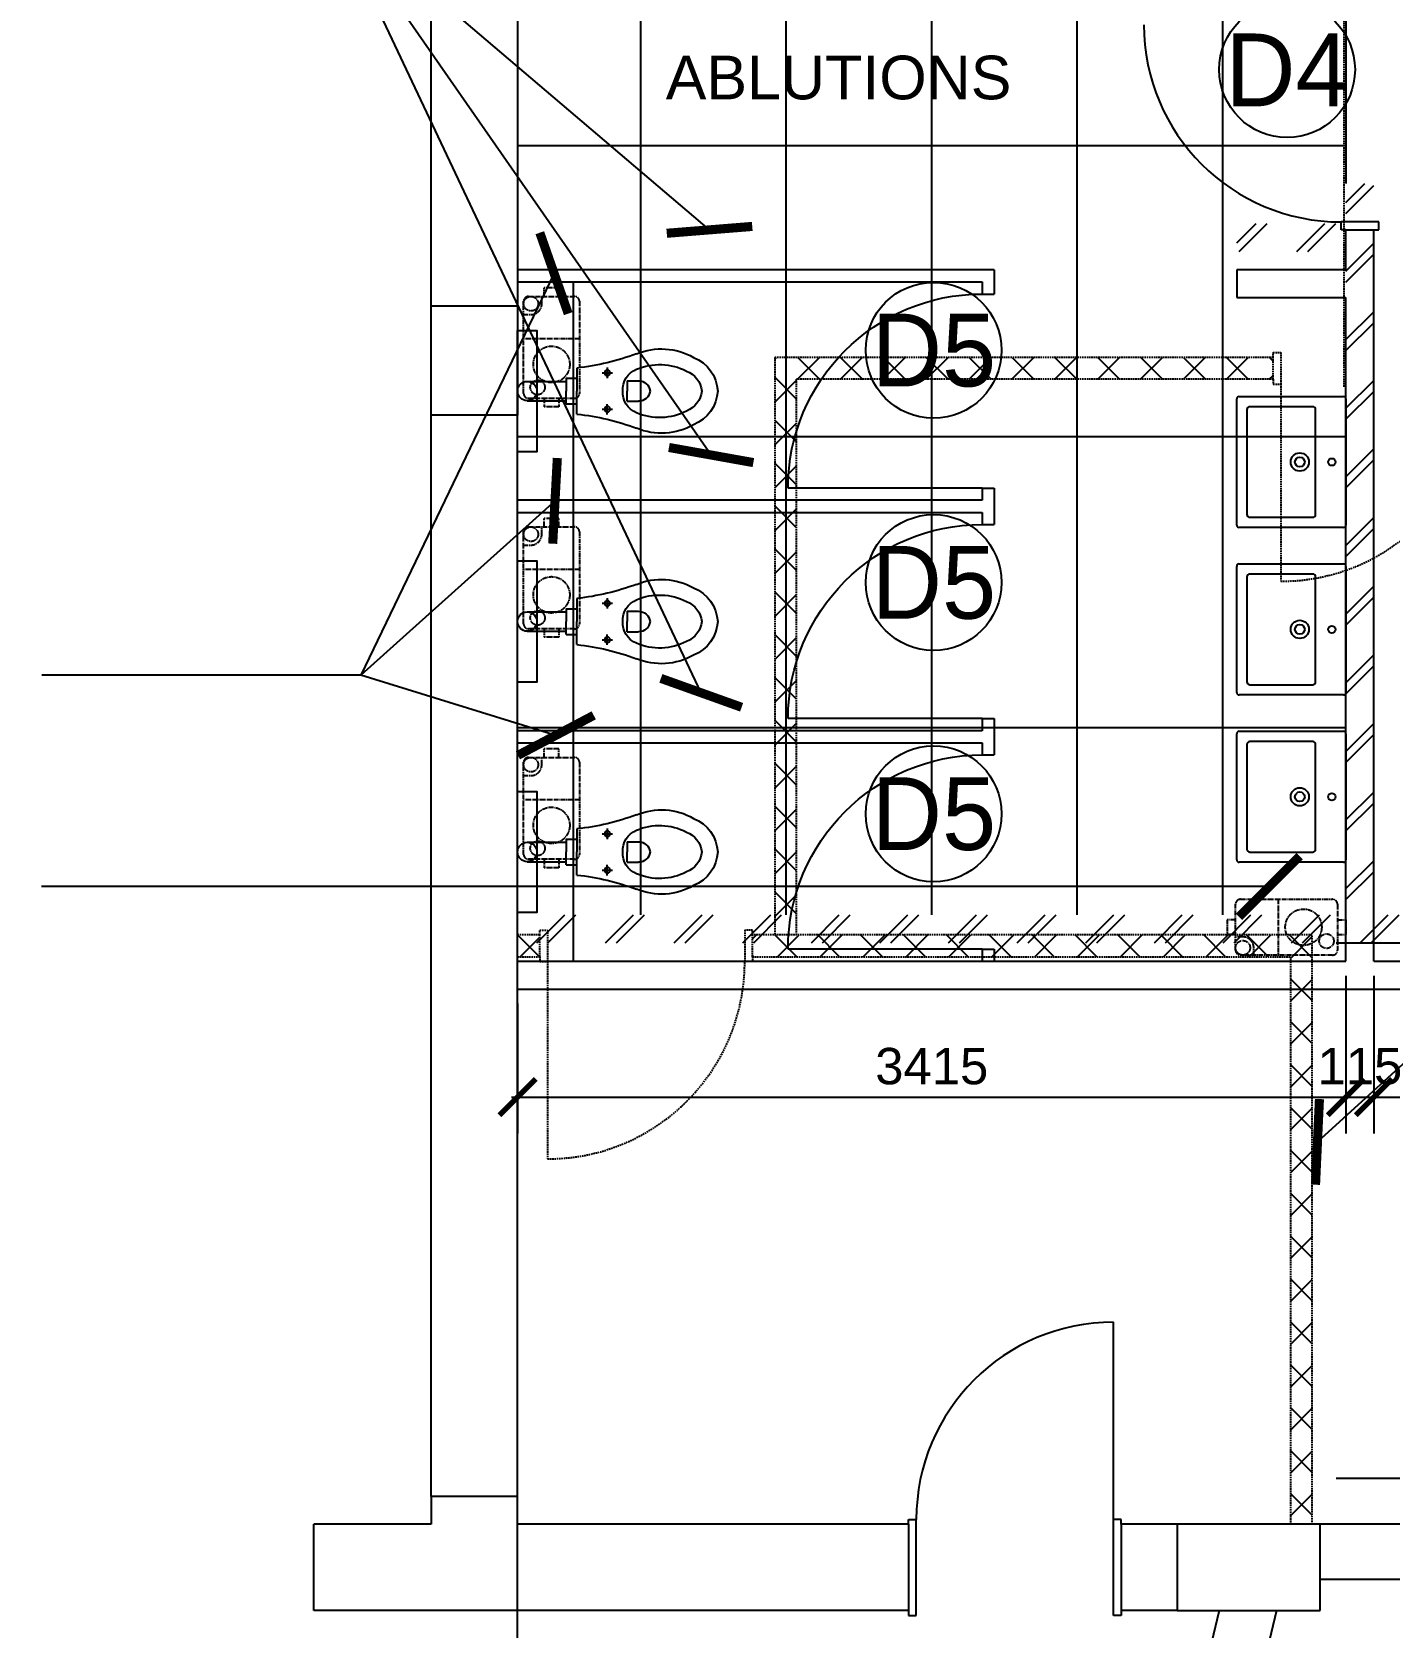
# Model space of a CAD drawing. Header units: millimetres. Extents: x -242071 to 82444, y -53139 to 112036.
# Drawn here: x -190673 to -185078, y 15392 to 21967 of the extents above; entities that cross this region are included whole.
import ezdxf

# ---------------------------------------------------------------- set-up
doc = ezdxf.new("R2010")
doc.units = ezdxf.units.MM
doc.header["$PDSIZE"] = 1
doc.linetypes.add('PCENTRE2', pattern=[28.575, 19.05, -3.175, 3.175, -3.175])
doc.linetypes.add('PDASHED2', pattern=[9.525, 6.35, -3.175])
for name, color, linetype in [('Ceilings', 8, 'Continuous'), ('Columns_conc_steel_timber', 5, 'Continuous'), ('Demolition', 1, 'Continuous'), ('Dimensions_General_Layout', 1, 'Continuous'), ('Fixture_Sanitary', 2, 'Continuous'), ('Hatch_Builders_work', 1, 'Continuous'), ('Hatch_Demolition', 1, 'Continuous'), ('Internal_partitions', 2, 'Continuous'), ('Structural_frames', 3, 'Continuous'), ('Text_Builders_work', 1, 'Continuous'), ('Text_Demolition', 1, 'Continuous'), ('Text_Drainage_drawing', 1, 'Continuous'), ('Text_Partition_layout', 1, 'Continuous'), ('Walls_brick_block_etc', 3, 'Continuous'), ('Windows_and_doors_to_brickwork', 1, 'Continuous')]:
    doc.layers.add(name, color=color, linetype=linetype)
doc.styles.add('Arial1', font='arial.ttf')
doc.styles.add('Text_Style_1', font='Freehand')
doc.styles.add('Text_Style_3_d7b89161-017f-4e9d-a07b-0b1ab719bac5', font='freehand')
doc.styles.add('Text_Style_5', font='arial.ttf')
doc.dimstyles.new('$DIM_Caddie', dxfattribs={"dimscale": 100, "dimtxt": 2.5, "dimasz": 3, "dimexe": 3, "dimexo": 0, "dimgap": 1, "dimtad": 1, "dimdec": 0, "dimzin": 0, "dimdsep": 46, "dimtxsty": 'Text_Style_3_d7b89161-017f-4e9d-a07b-0b1ab719bac5', "dimblk": 'ARCHTICK', "dimblk1": 'ARCHTICK', "dimblk2": 'ARCHTICK', "dimcen": 0.4, "dimclrd": 1, "dimclre": 1, "dimclrt": 2, "dimadec": 0, "dimazin": 0, "dimtfac": 0.5, "dimtdec": 0, "dimtix": 1, "dimtmove": 0, "dimatfit": 2, "dimldrblk": 'ARCHTICK', "dimfxl": 7, "dimfxlon": 1, "dimtfillclr": 1, "dimtolj": 1, "dimtzin": 0, "dimlwd": -3, "dimlwe": -3, "dimarcsym": 1})
pattern_1 = [(45, (0, -190.3), (-88.38835, 88.38835), []), (135, (0, -190.3), (-88.38835, -88.38835), [])]

# ---------------------------------------------------------------- blocks, each defined once
blk = doc.blocks.new('Parktown_WC_Suite_1')
at = {"layer": 'Fixture_Sanitary', "color": 12}
for p, q in [((-53, 45), (-53, 0)), ((-53, 45), (0, 45)), ((53, 45), (0, 45)), ((53, 45), (53, 0)), ((-95, 0), (0, 0)), ((95, 0), (0, 0)), ((-96.6, -125), (-53.4, -125)), ((-75, -103.4), (-75, -146.6)), ((96.6, -125), (53.4, -125)), ((75, -103.4), (75, -146.6)), ((-42.3, -207), (-42.3, -254)), ((-42.3, -207), (0, -207)), ((42.3, -207), (0, -207)), ((42.3, -207), (42.3, -254))]:
    blk.add_line(p, q, dxfattribs=at)
for centre in [(-75, -125), (75, -125)]:
    blk.add_circle(centre, 11.6, dxfattribs=at)
for points in [[(-153.2, -245.4), (-123.7, -166.3), (-104.2, -83.9), (-95, 0)], [(95, 0), (104.2, -83.9), (123.7, -166.3), (153.2, -245.4)], [(0, -189.1), (-38.9, -186.6), (-75, -209.3), (-89.7, -245.4)], [(89.7, -245.4), (75, -209.3), (38.9, -186.6), (0, -189.1)], [(-153.2, -245.4), (-185.1, -321.7), (-179.8, -408.6), (-138.7, -480.5)], [(-89.7, -245.4), (-118.3, -311.6), (-115.6, -387.2), (-82.3, -451.2)], [(-42.3, -254), (-42.3, -278.2), (-24.1, -298.6), (0, -301.3)], [(0, -301.3), (24.1, -298.6), (42.3, -278.2), (42.3, -254)], [(82.3, -451.2), (115.6, -387.2), (118.2, -311.6), (89.7, -245.4)], [(138.7, -480.5), (179.8, -408.6), (185.1, -321.7), (153.2, -245.4)], [(-82.3, -451.2), (-68.9, -486.1), (-37.1, -510.6), (0, -514.8)], [(0, -514.8), (37.1, -510.6), (68.9, -486.1), (82.3, -451.2)], [(-138.7, -480.5), (-115.7, -537.7), (-61.6, -576.5), (0, -580)], [(0, -580), (61.6, -576.5), (115.7, -537.7), (138.7, -480.5)]]:
    blk.add_open_spline(points, degree=3, dxfattribs=at)
blk = doc.blocks.new('_ArchTick')
at = {"color": 0, "linetype": 'ByBlock', "const_width": 0.15}
blk.add_lwpolyline([(-0.5, -0.5), (0.5, 0.5)], dxfattribs=at)
blk = doc.blocks.new('*D87')
at = {"layer": 'Defpoints', "color": 0}
for p in [(-185256.1, 18327.1), (-188671.1, 18212.1), (-185256.1, 17576.7)]:
    blk.add_point(p, dxfattribs=at)
at = {"layer": 'Dimensions_General_Layout', "color": 1, "linetype": 'Continuous', "lineweight": -3}
for p, q in [((-185256.1, 18076.7), (-185256.1, 17426.7)), ((-188671.1, 17962.1), (-188671.1, 17426.7)), ((-188696.1, 17576.7), (-185231.1, 17576.7))]:
    blk.add_line(p, q, dxfattribs=at)
at = {"layer": 'Dimensions_General_Layout', "color": 1, "lineweight": -3, "xscale": 150, "yscale": 150, "zscale": 150, "rotation": 180}
blk.add_blockref('_ArchTick', (-188671.1, 17576.7), dxfattribs=at)
at = {"layer": 'Dimensions_General_Layout', "color": 1, "lineweight": -3, "xscale": 150, "yscale": 150, "zscale": 150}
blk.add_blockref('_ArchTick', (-185256.1, 17576.7), dxfattribs=at)
at = {"layer": 'Dimensions_General_Layout', "color": 1, "linetype": 'Continuous', "lineweight": -3, "insert": (-186963.6, 17703.2), "char_height": 150, "attachment_point": 5, "style": 'Text_Style_5'}
blk.add_mtext('\\A1;3415', dxfattribs=at)
blk = doc.blocks.new('_Open90')
at = {"color": 0, "linetype": 'ByBlock', "lineweight": -2}
for p, q in [((-0.5, 0.5), (0, 0)), ((0, 0), (-1, 0)), ((0, 0), (-0.5, -0.5))]:
    blk.add_line(p, q, dxfattribs=at)
blk = doc.blocks.new('*D88')
at = {"layer": 'Defpoints', "color": 0}
for p in [(-185256.1, 18327.1), (-185141.1, 18327.1), (-185141.1, 17576.7)]:
    blk.add_point(p, dxfattribs=at)
at = {"layer": 'Dimensions_General_Layout', "color": 1, "linetype": 'Continuous', "lineweight": -3}
for p, q in [((-185256.1, 18076.7), (-185256.1, 17426.7)), ((-185141.1, 18076.7), (-185141.1, 17426.7)), ((-185281.1, 17576.7), (-185116.1, 17576.7))]:
    blk.add_line(p, q, dxfattribs=at)
at = {"layer": 'Dimensions_General_Layout', "color": 1, "lineweight": -3, "xscale": 150, "yscale": 150, "zscale": 150}
blk.add_blockref('_ArchTick', (-185256.1, 17576.7), dxfattribs=at)
at = {"layer": 'Dimensions_General_Layout', "color": 1, "lineweight": -3, "xscale": 150, "yscale": 150, "zscale": 150, "rotation": 180}
blk.add_blockref('_ArchTick', (-185141.1, 17576.7), dxfattribs=at)
at = {"layer": 'Dimensions_General_Layout', "color": 1, "linetype": 'Continuous', "lineweight": -3, "insert": (-185198.6, 17703.2), "char_height": 150, "attachment_point": 5, "style": 'Text_Style_5'}
blk.add_mtext('\\A1;115', dxfattribs=at)
blk = doc.blocks.new('*D90')
at = {"layer": 'Defpoints', "color": 0}
for p in [(-185141.1, 18327.1), (-182716.1, 18327.1), (-182716.1, 17576.7)]:
    blk.add_point(p, dxfattribs=at)
at = {"layer": 'Dimensions_General_Layout', "color": 1, "linetype": 'Continuous', "lineweight": -3}
for p, q in [((-185141.1, 18076.7), (-185141.1, 17426.7)), ((-182716.1, 18076.7), (-182716.1, 17426.7)), ((-185166.1, 17576.7), (-182691.1, 17576.7))]:
    blk.add_line(p, q, dxfattribs=at)
at = {"layer": 'Dimensions_General_Layout', "color": 1, "lineweight": -3, "xscale": 150, "yscale": 150, "zscale": 150, "rotation": 180}
blk.add_blockref('_ArchTick', (-185141.1, 17576.7), dxfattribs=at)
at = {"layer": 'Dimensions_General_Layout', "color": 1, "lineweight": -3, "xscale": 150, "yscale": 150, "zscale": 150}
blk.add_blockref('_ArchTick', (-182716.1, 17576.7), dxfattribs=at)
at = {"layer": 'Dimensions_General_Layout', "color": 1, "linetype": 'Continuous', "lineweight": -3, "insert": (-183928.6, 17703.2), "char_height": 150, "attachment_point": 5, "style": 'Text_Style_5'}
blk.add_mtext('\\A1;2425', dxfattribs=at)
blk = doc.blocks.new('*D98')
at = {"layer": 'Defpoints', "color": 0}
for p in [(-188671.1, 18212.1), (-184796.6, 18212.1), (-188671.1, 16006.1)]:
    blk.add_point(p, dxfattribs=at)
at = {"layer": 'Dimensions_General_Layout', "color": 1, "linetype": 'Continuous', "lineweight": -3}
for p, q in [((-184796.6, 15981.1), (-184796.6, 18237.1)), ((-185296.6, 18212.1), (-184646.6, 18212.1)), ((-185296.6, 16006.1), (-184646.6, 16006.1))]:
    blk.add_line(p, q, dxfattribs=at)
at = {"layer": 'Dimensions_General_Layout', "color": 1, "lineweight": -3, "xscale": 150, "yscale": 150, "zscale": 150}
for p, rotation in [((-184796.6, 18212.1), 90), ((-184796.6, 16006.1), 270)]:
    blk.add_blockref('_ArchTick', p, dxfattribs=dict(at, rotation=rotation))
at = {"layer": 'Dimensions_General_Layout', "color": 1, "linetype": 'Continuous', "lineweight": -3, "insert": (-184923.2, 17109.1), "char_height": 150, "attachment_point": 5, "rotation": 90, "style": 'Text_Style_5'}
blk.add_mtext('\\A1;2206', dxfattribs=at)

msp = doc.modelspace()

# ---------------------------------------------------------------- hatches: boundary and pattern name
at = {"layer": 'Hatch_Builders_work', "linetype": 'Continuous', "lineweight": -3}
h = msp.add_hatch(dxfattribs=at)
h.set_pattern_fill('BRICKPLAN', color=1, scale=200, angle=45, style=0)
h.set_pattern_definition([(45, (0, 0), (-141.42136, 141.42136), []), (45, (-22.63, 22.63), (-141.42136, 141.42136), [])])
h.paths.add_polyline_path([(-188671.1, 18212.1), (-188671.1, 18327.1), (-185256.1, 18327.1), (-185256.1, 21062.1), (-185706.1, 21062.1), (-185706.1, 21177.1), (-185256.1, 21177.1), (-185256.1, 21342.1), (-185141.1, 21342.1), (-185141.1, 18327.1), (-182715.1, 18327.1), (-182715.1, 18506.1), (-182487.1, 18506.1), (-182487.1, 18163.1), (-182597.1, 18163.1), (-182597.1, 18212.1)])
at = {"layer": 'Hatch_Demolition', "linetype": 'Continuous', "lineweight": -3}
h = msp.add_hatch(dxfattribs=at)
h.set_pattern_fill('BLOCK-SECTION', color=8, scale=2.5)
h.set_pattern_definition(pattern_1)
h.paths.add_polyline_path([(-188579.6, 18154.8), (-188579.6, 18244.8), (-188671.1, 18244.8), (-188671.1, 18154.8)])
h.paths.add_polyline_path([(-178177.1, 24982.4), (-178177.1, 26966.8), (-178267.1, 26966.8), (-178267.1, 24982.4)])
h.paths.add_polyline_path([(-175913.1, 24982.4), (-175913.1, 27257.8), (-176003.1, 27257.8), (-176003.1, 24982.4)])
h.paths.add_polyline_path([(-218986.2, -20944.2), (-218986.2, -20854.2), (-220452.2, -20854.2), (-220362.2, -20944.2)])
h.paths.add_polyline_path([(-218896.2, -23154.1), (-218896.2, -21654.1), (-218986.2, -21654.1), (-218986.2, -23154.1)])
h = msp.add_hatch(dxfattribs=at)
h.set_pattern_fill('BLOCK-SECTION', color=8, scale=2.5, style=0)
h.set_pattern_definition(pattern_1)
h.paths.add_polyline_path([(-187611.1, 20625.8), (-185556.6, 20625.8), (-185556.6, 20535.8), (-187521.1, 20535.8), (-187521.1, 18244.8), (-187611.1, 18244.8)])
h.paths.add_polyline_path([(-187702.6, 18244.8), (-185395.1, 18244.8), (-185395.1, 15815.9), (-185485.1, 15815.9), (-185485.1, 18154.8), (-187702.6, 18154.8)])
h = msp.add_hatch(dxfattribs=at)
h.set_pattern_fill('BLOCK-SECTION', color=8, scale=2.5)
h.set_pattern_definition(pattern_1)
h.paths.add_polyline_path([(-185395.1, 15815.9), (-185395.1, 18021.8), (-185485.1, 18021.8), (-185485.1, 15815.9)])

# ---------------------------------------------------------------- linework, layer by layer
at = {"layer": 'Ceilings', "color": 8, "linetype": 'Continuous', "lineweight": -3}
for p, q in [((-188163.6, 18327.1), (-188163.6, 24768.1)), ((-187563.6, 18327.1), (-187563.6, 24768.1)), ((-186963.6, 18327.1), (-186963.6, 24768.1)), ((-186363.6, 18327.1), (-186363.6, 24768.1)), ((-185763.6, 18327.1), (-185763.6, 24768.1)), ((-185256.1, 22219.1), (-185256.1, 21342.1)), ((-185256.1, 21498.1), (-188671.1, 21498.1)), ((-185256.1, 20298.1), (-188671.1, 20298.1)), ((-185256.1, 19098.1), (-188671.1, 19098.1))]:
    msp.add_line(p, q, dxfattribs=at)
at = {"layer": 'Columns_conc_steel_timber', "color": 4, "linetype": 'Continuous', "lineweight": -3}
for p, q in [((-189027.1, 20387.8), (-189027.1, 20837.8)), ((-189027.1, 20837.8), (-188671.1, 20837.8)), ((-189027.1, 20837.8), (-188671.1, 20837.8)), ((-188671.1, 20837.8), (-188671.1, 20387.8)), ((-188671.1, 20387.8), (-189027.1, 20387.8)), ((-188671.1, 15929.8), (-189027.1, 15929.8)), ((-189027.1, 15929.8), (-189027.1, 15815.8)), ((-188671.1, 15459.8), (-188671.1, 15929.8)), ((-189511.1, 15459.8), (-189511.1, 15815.8)), ((-189027.1, 15815.8), (-189511.1, 15815.8)), ((-185362, 15815.9), (-185952, 15815.9)), ((-185952, 15815.8), (-185952, 15459.8)), ((-185362, 15459.9), (-185362, 15815.9)), ((-188671.1, 15459.8), (-189511.1, 15459.8)), ((-185952, 15459.9), (-185362, 15459.9))]:
    msp.add_line(p, q, dxfattribs=at)
at = {"layer": 'Demolition', "color": 8, "linetype": 'PDASHED2', "lineweight": -3}
for p, q in [((-187611.1, 20625.8), (-187611.1, 18244.8)), ((-185556.6, 20625.8), (-187611.1, 20625.8)), ((-185556.6, 20625.8), (-185556.6, 20645.8)), ((-185556.6, 20645.8), (-185524.6, 20645.8)), ((-185556.6, 20535.8), (-185556.6, 20625.8)), ((-185524.6, 20645.8), (-185524.6, 20515.8)), ((-187521.1, 18244.8), (-187521.1, 20535.8)), ((-185556.6, 20535.8), (-187521.1, 20535.8)), ((-185556.6, 20535.8), (-185556.6, 20515.8)), ((-185556.6, 20515.8), (-185524.6, 20515.8)), ((-185524.6, 20515.8), (-185524.6, 19702.8)), ((-188579.6, 18244.8), (-188671.1, 18244.8)), ((-188579.6, 18244.8), (-188579.6, 18264.8)), ((-188579.6, 18264.8), (-188547.6, 18264.8)), ((-188579.6, 18154.8), (-188579.6, 18244.8)), ((-188547.6, 18264.8), (-188547.6, 18134.8)), ((-187734.6, 18264.8), (-187734.6, 18134.8)), ((-187702.6, 18264.8), (-187734.6, 18264.8)), ((-187702.6, 18244.8), (-187702.6, 18264.8)), ((-187702.6, 18154.8), (-187702.6, 18244.8)), ((-185395.1, 18244.8), (-187702.6, 18244.8)), ((-185395.1, 15815.9), (-185395.1, 18244.8)), ((-188671.1, 18154.8), (-188579.6, 18154.8)), ((-188579.6, 18154.8), (-188579.6, 18134.8)), ((-187702.6, 18154.8), (-185485.1, 18154.8)), ((-187702.6, 18154.8), (-187702.6, 18134.8)), ((-185485.1, 18154.8), (-185485.1, 15815.9)), ((-188579.6, 18134.8), (-188547.6, 18134.8)), ((-188547.6, 18134.8), (-188547.6, 17321.8)), ((-187702.6, 18134.8), (-187734.6, 18134.8))]:
    msp.add_line(p, q, dxfattribs=at)
for centre in [(-185524.6, 20515.8), (-188547.6, 18134.8)]:
    msp.add_arc(centre, 813, 270, 0, dxfattribs=at)
at = {"layer": 'Fixture_Sanitary', "color": 12, "linetype": 'PCENTRE2', "lineweight": -3}
for p, q in [((-188561.1, 20876.8), (-188561.1, 20911.8)), ((-188501.1, 20911.8), (-188561.1, 20911.8)), ((-188501.1, 20876.8), (-188501.1, 20911.8)), ((-188646.1, 20476.8), (-188646.1, 20856.8)), ((-188626.1, 20876.8), (-188436.1, 20876.8)), ((-188571.1, 20846.8), (-188571.1, 20876.8)), ((-188416.1, 20856.8), (-188416.1, 20476.8)), ((-188646.1, 20801.8), (-188616.1, 20801.8)), ((-188416.1, 20701.8), (-188646.1, 20701.8)), ((-188436.1, 20456.8), (-188626.1, 20456.8)), ((-188561.1, 20456.8), (-188561.1, 20421.8)), ((-188501.1, 20456.8), (-188501.1, 20421.8)), ((-188501.1, 20421.8), (-188561.1, 20421.8)), ((-188626.1, 19926.8), (-188436.1, 19926.8)), ((-188571.1, 19896.8), (-188571.1, 19926.8)), ((-188561.1, 19926.8), (-188561.1, 19961.8)), ((-188501.1, 19961.8), (-188561.1, 19961.8)), ((-188501.1, 19926.8), (-188501.1, 19961.8)), ((-188646.1, 19526.8), (-188646.1, 19906.8)), ((-188416.1, 19906.8), (-188416.1, 19526.8)), ((-188646.1, 19851.8), (-188616.1, 19851.8)), ((-188416.1, 19751.8), (-188646.1, 19751.8)), ((-188436.1, 19506.8), (-188626.1, 19506.8)), ((-188561.1, 19506.8), (-188561.1, 19471.8)), ((-188501.1, 19471.8), (-188561.1, 19471.8)), ((-188501.1, 19506.8), (-188501.1, 19471.8)), ((-188561.1, 18976.8), (-188561.1, 19011.8)), ((-188501.1, 19011.8), (-188561.1, 19011.8)), ((-188501.1, 18976.8), (-188501.1, 19011.8)), ((-188646.1, 18576.8), (-188646.1, 18956.8)), ((-188626.1, 18976.8), (-188436.1, 18976.8)), ((-188571.1, 18946.8), (-188571.1, 18976.8)), ((-188416.1, 18956.8), (-188416.1, 18576.8)), ((-188646.1, 18901.8), (-188616.1, 18901.8)), ((-188416.1, 18801.8), (-188646.1, 18801.8)), ((-188436.1, 18556.8), (-188626.1, 18556.8)), ((-188561.1, 18556.8), (-188561.1, 18521.8)), ((-188501.1, 18556.8), (-188501.1, 18521.8)), ((-188501.1, 18521.8), (-188561.1, 18521.8)), ((-185711.1, 18181.8), (-185711.1, 18371.8)), ((-185691.1, 18391.8), (-185311.1, 18391.8)), ((-185536.1, 18391.8), (-185536.1, 18161.8)), ((-185291.1, 18371.8), (-185291.1, 18181.8)), ((-185711.1, 18306.8), (-185746.1, 18306.8)), ((-185746.1, 18306.8), (-185746.1, 18246.8)), ((-185291.1, 18306.8), (-185256.1, 18306.8)), ((-185256.1, 18306.8), (-185256.1, 18246.8)), ((-185711.1, 18246.8), (-185746.1, 18246.8)), ((-185681.1, 18236.8), (-185711.1, 18236.8)), ((-185291.1, 18246.8), (-185256.1, 18246.8)), ((-185311.1, 18161.8), (-185691.1, 18161.8)), ((-185636.1, 18161.8), (-185636.1, 18191.8))]:
    msp.add_line(p, q, dxfattribs=at)
at = {"layer": 'Fixture_Sanitary', "color": 12, "linetype": 'Continuous'}
for p, q in [((-188631.4, 20526.8), (-188471.1, 20526.8)), ((-188631.4, 20446.8), (-188471.1, 20446.8)), ((-188631.4, 19576.8), (-188471.1, 19576.8)), ((-188631.4, 19496.8), (-188471.1, 19496.8)), ((-188631.4, 18626.8), (-188471.1, 18626.8)), ((-188631.4, 18546.8), (-188471.1, 18546.8))]:
    msp.add_line(p, q, dxfattribs=at)
at = {"layer": 'Fixture_Sanitary', "color": 12}
for p, q in [((-185706.1, 19934.3), (-185706.1, 20454.3)), ((-185696.1, 20464.3), (-185266.1, 20464.3)), ((-185256.1, 20454.3), (-185256.1, 19934.3)), ((-185664.1, 20410.3), (-185664.1, 19978.3)), ((-185393.1, 20422.3), (-185652.1, 20422.3)), ((-185381.1, 19978.3), (-185381.1, 20410.3)), ((-185266.1, 19924.3), (-185696.1, 19924.3)), ((-185652.1, 19966.3), (-185393.1, 19966.3)), ((-185706.1, 19244.3), (-185706.1, 19764.3)), ((-185696.1, 19774.3), (-185266.1, 19774.3)), ((-185393.1, 19732.3), (-185652.1, 19732.3)), ((-185256.1, 19764.3), (-185256.1, 19244.3)), ((-185664.1, 19720.3), (-185664.1, 19288.3)), ((-185381.1, 19288.3), (-185381.1, 19720.3)), ((-185652.1, 19276.3), (-185393.1, 19276.3)), ((-185266.1, 19234.3), (-185696.1, 19234.3)), ((-185706.1, 18554.3), (-185706.1, 19074.3)), ((-185696.1, 19084.3), (-185266.1, 19084.3)), ((-185256.1, 19074.3), (-185256.1, 18554.3)), ((-185664.1, 19030.3), (-185664.1, 18598.3)), ((-185393.1, 19042.3), (-185652.1, 19042.3)), ((-185381.1, 18598.3), (-185381.1, 19030.3)), ((-185266.1, 18544.3), (-185696.1, 18544.3)), ((-185652.1, 18586.3), (-185393.1, 18586.3))]:
    msp.add_line(p, q, dxfattribs=at)
at = {"layer": 'Fixture_Sanitary', "color": 12, "linetype": 'Continuous'}
for points in [[(-188671.1, 20736.8), (-188591.1, 20736.8), (-188591.1, 20236.8), (-188671.1, 20236.8)], [(-188671.1, 19786.8), (-188591.1, 19786.8), (-188591.1, 19286.8), (-188671.1, 19286.8)], [(-188671.1, 18836.8), (-188591.1, 18836.8), (-188591.1, 18336.8), (-188671.1, 18336.8)]]:
    msp.add_lwpolyline(points, close=True, dxfattribs=at)
at = {"layer": 'Fixture_Sanitary', "color": 12, "linetype": 'PCENTRE2', "lineweight": -3}
for centre, radius in [((-188616.1, 20846.8), 30), ((-188531.1, 20596.8), 75), ((-188588.6, 20501.7), 30), ((-188616.1, 19896.8), 30), ((-188531.1, 19646.8), 75), ((-188588.6, 19551.7), 30), ((-188616.1, 18946.8), 30), ((-188531.1, 18696.8), 75), ((-188588.6, 18601.7), 30), ((-185431.1, 18276.8), 75), ((-185681.1, 18191.8), 30), ((-185336.1, 18219.3), 30)]:
    msp.add_circle(centre, radius, dxfattribs=at)
at = {"layer": 'Fixture_Sanitary', "color": 12, "linetype": 'Continuous'}
for centre in [(-188631.4, 20486.8), (-188631.4, 19536.8), (-188631.4, 18586.8)]:
    msp.add_circle(centre, 40, dxfattribs=at)
at = {"layer": 'Fixture_Sanitary', "color": 12}
for centre, radius in [((-185446.2, 20194.3), 37.5), ((-185446.2, 20194.3), 20), ((-185314.1, 20194.3), 15), ((-185446.2, 19504.3), 37.5), ((-185446.2, 19504.3), 20), ((-185314.1, 19504.3), 15), ((-185446.2, 18814.3), 37.5), ((-185446.2, 18814.3), 20), ((-185314.1, 18814.3), 15)]:
    msp.add_circle(centre, radius, dxfattribs=at)
at = {"layer": 'Fixture_Sanitary', "color": 12, "linetype": 'PCENTRE2', "lineweight": -3}
for centre, radius, start, end in [((-188626.1, 20856.8), 20, 90, 180), ((-188616.1, 20846.8), 45, 270, 0), ((-188436.1, 20856.8), 20, 0, 90), ((-188626.1, 20476.8), 20, 180, 270), ((-188436.1, 20476.8), 20, 270, 0), ((-188626.1, 19906.8), 20, 90, 180), ((-188436.1, 19906.8), 20, 0, 90), ((-188616.1, 19896.8), 45, 270, 0), ((-188626.1, 19526.8), 20, 180, 270), ((-188436.1, 19526.8), 20, 270, 0), ((-188626.1, 18956.8), 20, 90, 180), ((-188616.1, 18946.8), 45, 270, 0), ((-188436.1, 18956.8), 20, 0, 90), ((-188626.1, 18576.8), 20, 180, 270), ((-188436.1, 18576.8), 20, 270, 0), ((-185691.1, 18371.8), 20, 90, 180), ((-185311.1, 18371.8), 20, 0, 90), ((-185681.1, 18191.8), 45, 0, 90), ((-185691.1, 18181.8), 20, 180, 270), ((-185311.1, 18181.8), 20, 270, 0)]:
    msp.add_arc(centre, radius, start, end, dxfattribs=at)
at = {"layer": 'Fixture_Sanitary', "color": 12}
for centre, radius, start, end in [((-185696.1, 20454.3), 10, 90, 180), ((-185266.1, 20454.3), 10, 0, 90), ((-185652.1, 20410.3), 12, 90, 180), ((-185393.1, 20410.3), 12, 0, 90), ((-185696.1, 19934.3), 10, 180, 270), ((-185652.1, 19978.3), 12, 180, 270), ((-185393.1, 19978.3), 12, 270, 0), ((-185266.1, 19934.3), 10, 270, 0), ((-185696.1, 19764.3), 10, 90, 180), ((-185652.1, 19720.3), 12, 90, 180), ((-185393.1, 19720.3), 12, 0, 90), ((-185266.1, 19764.3), 10, 0, 90), ((-185652.1, 19288.3), 12, 180, 270), ((-185393.1, 19288.3), 12, 270, 0), ((-185696.1, 19244.3), 10, 180, 270), ((-185266.1, 19244.3), 10, 270, 0), ((-185696.1, 19074.3), 10, 90, 180), ((-185266.1, 19074.3), 10, 0, 90), ((-185652.1, 19030.3), 12, 90, 180), ((-185393.1, 19030.3), 12, 0, 90), ((-185696.1, 18554.3), 10, 180, 270), ((-185652.1, 18598.3), 12, 180, 270), ((-185393.1, 18598.3), 12, 270, 0), ((-185266.1, 18554.3), 10, 270, 0)]:
    msp.add_arc(centre, radius, start, end, dxfattribs=at)
at = {"layer": 'Internal_partitions', "color": 12, "linetype": 'Continuous', "lineweight": -3}
for p, q in [((-186706.1, 20986.8), (-188671.1, 20986.8)), ((-186706.1, 20986.8), (-186706.1, 20886.8)), ((-188671.1, 20936.8), (-186756.1, 20936.8)), ((-186756.1, 20936.8), (-186756.1, 20886.8)), ((-186756.1, 20886.8), (-186706.1, 20886.8)), ((-186756.1, 20086.8), (-187556.1, 20086.8)), ((-186756.1, 20086.8), (-186756.1, 20036.8)), ((-186756.1, 20086.8), (-186706.1, 20086.8)), ((-186706.1, 20086.8), (-186706.1, 19936.8)), ((-186756.1, 20036.8), (-188671.1, 20036.8)), ((-188671.1, 19986.8), (-186756.1, 19986.8)), ((-186756.1, 19986.8), (-186756.1, 19936.8)), ((-186756.1, 19936.8), (-186706.1, 19936.8)), ((-186756.1, 19136.8), (-187556.1, 19136.8)), ((-186756.1, 19136.8), (-186756.1, 19086.8)), ((-186756.1, 19136.8), (-186706.1, 19136.8)), ((-186706.1, 19136.8), (-186706.1, 18986.8)), ((-186756.1, 19086.8), (-188671.1, 19086.8)), ((-188671.1, 19036.8), (-186756.1, 19036.8)), ((-186756.1, 19036.8), (-186756.1, 18986.8)), ((-186756.1, 18986.8), (-186706.1, 18986.8)), ((-186756.1, 18186.8), (-187556.1, 18186.8)), ((-186756.1, 18186.8), (-186756.1, 18136.8)), ((-186756.1, 18186.8), (-186706.1, 18186.8)), ((-186706.1, 18186.8), (-186706.1, 18136.8))]:
    msp.add_line(p, q, dxfattribs=at)
at = {"layer": 'Internal_partitions', "color": 12, "linetype": 'Continuous', "lineweight": -3, "extrusion": (0, 0, -1)}
for centre in [(186756.1, 20086.8), (186756.1, 19136.8), (186756.1, 18186.8)]:
    msp.add_arc(centre, 800, 0, 90, dxfattribs=at)
at = {"layer": 'Structural_frames', "color": 8, "linetype": 'PDASHED2', "lineweight": -3}
msp.add_line((-185265.1, 24577.8), (-185265.1, 20501.8), dxfattribs=at)
at = {"layer": 'Text_Builders_work', "color": 2, "linetype": 'Continuous', "lineweight": -3}
for centre in [(-185498.7, 21811.8), (-186956, 20654.8), (-186956, 19697.5), (-186956, 18744)]:
    msp.add_circle(centre, 280, dxfattribs=at)
at = {"layer": 'Walls_brick_block_etc', "color": 3, "linetype": 'Continuous', "lineweight": -3}
for p, q in [((-189027.1, 20837.8), (-189027.1, 22775.8)), ((-188671.1, 22775.8), (-188671.1, 20837.8)), ((-189027.1, 15929.8), (-189027.1, 20387.8)), ((-188671.1, 15929.8), (-188671.1, 20387.8)), ((-187059.2, 15815.8), (-188671.1, 15815.8)), ((-187059.2, 15815.8), (-187059.2, 15459.8)), ((-185952, 15815.8), (-186182.2, 15815.8)), ((-186182.2, 15815.8), (-186182.2, 15459.8)), ((-182715.1, 15815.8), (-185362, 15815.8)), ((-182715.1, 15587.8), (-185362, 15587.8)), ((-187059.2, 15459.8), (-188671.1, 15459.8)), ((-188671.1, 13206.8), (-188671.1, 15459.8)), ((-185952, 15459.8), (-186182.2, 15459.8)), ((-185779.1, 15459.9), (-185810.3, 15328.7)), ((-185542.7, 15459.9), (-185586.6, 15275.5))]:
    msp.add_line(p, q, dxfattribs=at)
at = {"layer": 'Walls_brick_block_etc', "color": 12, "linetype": 'Continuous', "lineweight": -3}
for p, q in [((-185256.1, 21151.8), (-185141.1, 21151.8)), ((-185256.1, 20986.8), (-185256.1, 21151.8)), ((-185141.1, 18136.8), (-185141.1, 21151.8)), ((-185256.1, 20986.8), (-185706.1, 20986.8)), ((-185706.1, 20986.8), (-185706.1, 20871.8)), ((-188441.1, 18136.8), (-188441.1, 20936.8)), ((-185706.1, 20871.8), (-185256.1, 20871.8)), ((-185256.1, 18136.8), (-185256.1, 20871.8)), ((-188671.1, 18136.8), (-185256.1, 18136.8)), ((-185141.1, 18136.8), (-182715.1, 18136.8)), ((-188671.1, 18021.8), (-182715.1, 18021.8))]:
    msp.add_line(p, q, dxfattribs=at)
at = {"layer": 'Windows_and_doors_to_brickwork', "color": 12, "linetype": 'Continuous', "lineweight": -3}
for p, q in [((-185276.1, 21151.8), (-185276.1, 21183.8)), ((-185121.1, 21183.8), (-185276.1, 21183.8)), ((-185121.1, 21151.8), (-185121.1, 21183.8)), ((-185256.1, 21151.8), (-185276.1, 21151.8)), ((-185141.1, 21151.8), (-185121.1, 21151.8))]:
    msp.add_line(p, q, dxfattribs=at)
at = {"layer": 'Windows_and_doors_to_brickwork', "color": 1, "linetype": 'Continuous', "lineweight": -3}
for p, q in [((-186214.2, 15835.8), (-186214.2, 16648.8)), ((-187059.2, 15835.8), (-187027.2, 15835.8)), ((-187059.2, 15815.8), (-187059.2, 15835.8)), ((-187027.2, 15439.8), (-187027.2, 15835.8)), ((-186214.2, 15439.8), (-186214.2, 15835.8)), ((-186182.2, 15835.8), (-186214.2, 15835.8)), ((-186182.2, 15815.8), (-186182.2, 15835.8)), ((-187059.2, 15459.8), (-187059.2, 15439.8)), ((-186182.2, 15459.8), (-186182.2, 15439.8)), ((-187059.2, 15439.8), (-187027.2, 15439.8)), ((-186182.2, 15439.8), (-186214.2, 15439.8))]:
    msp.add_line(p, q, dxfattribs=at)
at = {"layer": 'Windows_and_doors_to_brickwork', "color": 12, "linetype": 'Continuous', "lineweight": -3}
msp.add_arc((-185276.1, 21996.8), 813, 180, 270, dxfattribs=at)
at = {"layer": 'Windows_and_doors_to_brickwork', "color": 1, "linetype": 'Continuous', "lineweight": -3}
msp.add_arc((-186214.2, 15835.8), 813, 90, 180, dxfattribs=at)

# ---------------------------------------------------------------- block references
at = {"layer": 'Fixture_Sanitary', "color": 12, "linetype": 'Continuous', "xscale": -1, "rotation": 89.99999999999991}
for p in [(-188426.1, 20486.8), (-188426.1, 19536.8), (-188426.1, 18586.8)]:
    msp.add_blockref('Parktown_WC_Suite_1', p, dxfattribs=at)

# ---------------------------------------------------------------- texts
at = {"layer": 'Text_Builders_work', "color": 3, "linetype": 'Continuous', "lineweight": -3, "char_height": 300, "attachment_point": 5, "style": 'Text_Style_1'}
for s, insert in [('D4', (-185497.3, 21810.7)), ('D5', (-186954.6, 20653.7)), ('D5', (-186954.6, 19696.3)), ('D5', (-186954.6, 18742.9))]:
    msp.add_mtext(s, dxfattribs=dict(at, insert=insert))
at = {"layer": 'Text_Partition_layout', "color": 1, "insert": (-187347.7, 21869.3), "char_height": 180, "attachment_point": 2, "style": 'Arial1'}
msp.add_mtext('ABLUTIONS', dxfattribs=at)

# ---------------------------------------------------------------- dimensions: what is measured, and where the dimension line sits
at = {"layer": 'Dimensions_General_Layout', "color": 1, "linetype": 'Continuous', "lineweight": -3}
for base, p1, p2, picture, middle in [((-185256.1, 17576.7), (-188671.1, 18212.1), (-185256.1, 18327.1), '*D87', (-186963.6, 17703.2)), ((-185141.1, 17576.7), (-185256.1, 18327.1), (-185141.1, 18327.1), '*D88', (-185198.6, 17703.2)), ((-182716.1, 17576.7), (-185141.1, 18327.1), (-182716.1, 18327.1), '*D90', (-183928.6, 17703.2))]:
    dim = msp.add_linear_dim(base=base, p1=p1, p2=p2, dimstyle='$DIM_Caddie', override={"dimscale": 50, "dimtxt": 3, "dimasz": 3, "dimexe": 3, "dimexo": 5, "dimgap": 1, "dimtad": 1, "dimjust": 0, "dimtih": 0, "dimtoh": 0, "dimdec": 0, "dimlfac": 1, "dimrnd": 0, "dimzin": 12, "dimdsep": 46, "dimlunit": 2, "dimpost": '', "dimtxsty": 'Text_Style_5', "dimblk": 'ArchTick', "dimblk1": 'ArchTick', "dimblk2": 'ArchTick', "dimsah": 0, "dimtsz": 0, "dimcen": 1, "dimdle": 0.5, "dimse1": 0, "dimse2": 0, "dimsd1": 0, "dimsd2": 0, "dimclrd": 1, "dimclre": 1, "dimclrt": 1, "dimaunit": 0, "dimadec": 0, "dimazin": 0, "dimtol": 0, "dimlim": 0, "dimtp": 0, "dimtm": 0, "dimtfac": 1, "dimtdec": 0, "dimtix": 1, "dimtofl": 1, "dimtmove": 0, "dimatfit": 0, "dimldrblk": 'Open90', "dimfxl": 10, "dimfxlon": 1, "dimtvp": 0, "dimtfill": 0, "dimtfillclr": 1, "dimfrac": 0, "dimtolj": 1, "dimtzin": 0, "dimlwd": 65533, "dimlwe": 65533, "dimarcsym": 1}, dxfattribs=at)
    dim.commit()
    dim.dimension.update_dxf_attribs({"geometry": picture, "text_midpoint": middle})
dim = msp.add_linear_dim(base=(-184796.6, 18212.1), p1=(-188671.1, 16006.1), p2=(-188671.1, 18212.1), angle=90, dimstyle='$DIM_Caddie', override={"dimscale": 50, "dimtxt": 3, "dimasz": 3, "dimexe": 3, "dimexo": 5, "dimgap": 1, "dimtad": 1, "dimjust": 0, "dimtih": 0, "dimtoh": 0, "dimdec": 0, "dimlfac": 1, "dimrnd": 0, "dimzin": 12, "dimdsep": 46, "dimlunit": 2, "dimpost": '', "dimtxsty": 'Text_Style_5', "dimblk": 'ArchTick', "dimblk1": 'ArchTick', "dimblk2": 'ArchTick', "dimsah": 0, "dimtsz": 0, "dimcen": 1, "dimdle": 0.5, "dimse1": 0, "dimse2": 0, "dimsd1": 0, "dimsd2": 0, "dimclrd": 1, "dimclre": 1, "dimclrt": 1, "dimaunit": 0, "dimadec": 0, "dimazin": 0, "dimtol": 0, "dimlim": 0, "dimtp": 0, "dimtm": 0, "dimtfac": 1, "dimtdec": 0, "dimtix": 1, "dimtofl": 1, "dimtmove": 0, "dimatfit": 0, "dimldrblk": 'Open90', "dimfxl": 10, "dimfxlon": 1, "dimtvp": 0, "dimtfill": 0, "dimtfillclr": 1, "dimfrac": 0, "dimtolj": 1, "dimtzin": 0, "dimlwd": 65533, "dimlwe": 65533, "dimarcsym": 1}, dxfattribs=at)
dim.commit()
dim.dimension.update_dxf_attribs({"geometry": '*D98', "text_midpoint": (-184923.2, 17109.1)})

# ---------------------------------------------------------------- leaders
at = {"layer": 'Text_Demolition', "color": 1, "lineweight": -3}
msp.add_leader([(-185373.4, 17391.8), (-182892, 19655.1)], dimstyle='$DIM_Caddie', override={"dimscale": 50, "dimasz": 5, "dimclrd": 1}, dxfattribs=at)
at = {"layer": 'Text_Drainage_drawing', "color": 12, "lineweight": -3}
for points in [[(-188520.8, 20972.7), (-189316.7, 19316.3), (-190632, 19316.3)], [(-188516.7, 20034.2), (-189316.7, 19316.3)], [(-188513.4, 19067.6), (-189316.7, 19316.3)], [(-185572.1, 18444.4), (-190633.4, 18444.4)]]:
    msp.add_leader(points, dimstyle='$DIM_Caddie', override={"dimscale": 50, "dimasz": 5, "dimclrd": 1}, dxfattribs=at)
at = {"layer": 'Text_Partition_layout', "color": 1, "linetype": 'Continuous', "lineweight": -3}
for points in [[(-187873, 20223.1), (-189448.3, 22486.9), (-189880, 22486.9)], [(-187879.8, 21151.3), (-189448.3, 22486.9)], [(-187913.9, 19242.9), (-189448.3, 22486.9)]]:
    msp.add_leader(points, dimstyle='$DIM_Caddie', override={"dimscale": 100, "dimasz": 2.5, "dimclrd": 1}, dxfattribs=at)

doc.saveas('drawing.dxf')
